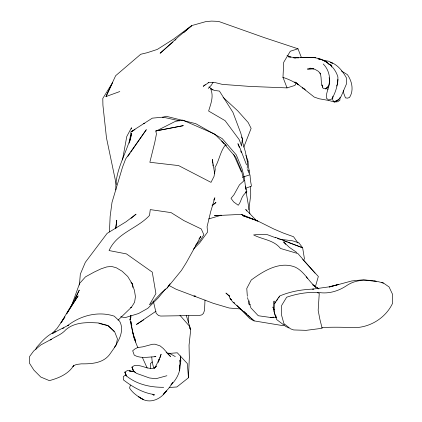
<?xml version="1.0" encoding="UTF-8"?>
<svg xmlns="http://www.w3.org/2000/svg" width="422" height="422" viewBox="0 0 422 422"><rect width="100%" height="100%" fill="white"/><g stroke="black" fill="none" stroke-linecap="round" stroke-linejoin="round"><path stroke-width="0.63" d="M247.176 168.325L247.883 160.524L245.947 155.37M169.18 387.475L176.85 386.979L188.465 377.764L189.325 357.613L189.045 345.18L190.723 329.666L186.229 315.318M109.446 231.915L110.126 216.565L111.999 202.423L122.554 167.075L125.677 158.909L146.313 129.696L130.831 152.047M205.002 300.1L204.528 310.27L203.451 313.435L201.785 314.875L199.574 315.429L160.729 316.052L158.566 315.566L156.161 313.272L153.455 301.667M188.349 322.318L188.792 315.751M337.932 79.32L337.632 83.656L336.624 86.035M79.415 285.035L80.322 274.168L85.35 262.299L107.114 233.382L126.03 221.787L136.069 214.149L131.068 218.385M115.797 228.65L116.752 220.247L115.649 228.497M248.832 209.845L250.726 194.969L250.652 186.55M332.879 96.195L332.663 99.988L334.213 101.876L336.519 101.148L338.428 99.771L341.176 96.321L346.488 83.878L346.467 77.965C342.738 71.334 337.795 64.577 330.268 62.129L332.42 63.247L328.68 61.222L323.041 60.304M249.159 173.062L249.328 171.891L248.743 170.166M130.704 315.339L130.039 319.871L133.827 337.589L135.678 341.952L134.644 337.563M129.248 143.163L131.042 131.743L152.321 118.155L163.013 117.147L179.672 120.877M249.165 300.907L248.653 304.025L250.457 304.774M122.491 159.943L126.779 136.496L131.474 127.739L131.195 129M130.081 140.932L131.617 133.357C127.228 152.416 114.847 169.734 115.871 189.921M130.952 315.498L130.039 319.871L131.078 316.774M179.566 366.765L180.769 361.19L180.605 356.157M35.902 349.374L36.276 347.786C41.857 341.377 47.681 334.472 55.947 331.55L54.749 332.167L68.665 325.125L67.552 325.715C80.486 315.456 98.257 310.898 114.188 316.131L119.537 321.105C124.564 329.761 119.389 340.148 114.293 347.454M242.629 139.566L241.769 143.011L241.706 146.096L239.216 139.65L225.111 120.66L208.626 111.044C210.8 103.664 214.075 96.279 210.541 88.641L214.476 90.45L219.44 91.073L232.939 112.352L240.751 133.088L242.629 139.566L241.532 136.992M158.355 362.129L161.109 354.211L159.875 357.956M158.324 362.102L159.184 359.043L156.546 364.75L154.325 368.411L156.462 366.09L153.677 368.206C146.977 369.545 141.001 364.302 134.286 365.579L132.033 367.108L132.513 369.234L133.473 370.938L136.454 373.349L149.493 377.975L155.934 378.724L166.89 375.728M130.366 385.191L129.554 388.05C132.788 393.241 138.2 396.664 143.39 399.671C151.994 403.395 161.647 398.262 166.379 390.899L163.172 394.57L168.8 388.24L172.809 382.596L170.994 384.943C177.572 378.428 181.782 369.566 179.535 360.156M315.281 287.039L318.341 276.484L302.711 259.44M71.65 305.454L79.6 283.42L85.497 276.853L94.127 272.106L101.132 268.793L106.829 266.91L111.545 266.451L116.293 267.759L122.106 271.204L127.708 276.452L131.817 283.194L134.407 290.299L135.441 296.629L134.602 302.215L131.569 307.089L118.049 320.192M243.779 147.146L251.127 128.383L248.168 122.522L237.718 110.822L223.09 97.324M119.795 91.542L105.969 96.569L115.649 75.707L140.716 54.269L147.157 52.724L157.285 49.432L173.31 39.272L191.794 25.568L205.82 21.617L211.517 21.1L218.496 21.38L264.562 37.722L297.974 48.778L301.445 57.587M75.095 299.003L79.273 290.104L72.98 302.695L60.953 322.851L64.951 316.875L57.118 328.311L52.196 333.47M105.969 96.569L112.59 82.606L102.794 98.442L102.926 105.242L106.465 137.804L116.282 184.62M213.706 200.112L214.877 197.765L210.731 211.512L207.086 226.667L207.534 232.137L199.759 242.766L193.387 249.144M213.047 82.279L211.417 85.112L208.246 88.425M296.56 82.691L294.894 85.444L287.039 87.897L249.908 86.426L222.273 84.374L215.436 82.659L208.078 82.68M73.871 365.167C68.807 373.897 58.758 378.123 49.353 380.623L40.749 377.025L33.881 370.105L29.429 363.147L29.609 356.506L33.681 350.967L40.802 344.948L51.352 339.288L50.234 339.942C55.409 336.471 61.591 334.641 65.795 329.772C74.72 321.912 87.38 322.303 98.521 322.967L108.132 325.578L114.594 331.634L117.437 338.85L116.155 345.149L110.506 353.256C104.044 363.163 92.117 363.98 81.388 363.843C78.487 364.313 74.979 364.128 72.885 366.56L73.154 366.175M274.69 303.582L275.74 302.052M276.436 301.034L277.834 298.992M278.536 297.969L279.58 296.439M127.882 156.309L130.092 153.112M195.539 245.272L200.376 240.245L203.858 234.764L201.294 228.977L183.902 220.606L171.1 212.619L150.269 209.607L149.525 215.42C137.234 228.729 116.915 232.802 109.071 250.557L126.468 253.912L152.273 272.137L155.903 293.585L149.457 304.832L151.145 303.729L161.441 292.731L167.043 288.073L170.05 283.763M199.005 238.926L200.877 236.325L186.397 262.516L181.465 270.402L167.043 288.073M165.445 288.98L158.408 297.695L147.858 308.303L138.543 313.53L125.107 317.645L120.697 316.774M326.464 88.145L325.652 88.889L323.073 88.309L321.997 84.964L322.746 87.154C320.261 82.817 322.086 77.442 319.945 72.932M326.871 87.771L328.448 86.341C331.022 78.729 329.039 69.677 323.21 63.975M172.988 42.01L160.117 53.262L178.459 36.714L191.794 25.568L183.876 32.494M174.966 40.28L175.958 39.415M212.013 205.825L216.001 202.481L212.873 204.844M152.374 361.912L150.353 363.574L150.744 368.638M205.234 84.711L203.193 86.315L208.632 82.654M126.03 374.773L123.303 376.545L123.314 379.805C132.376 386.821 143.158 393.225 154.737 394.591M143.633 319.902L136.464 324.46L156.045 311.204M135.003 129.591L131.042 131.743L133.41 130.662M130.445 307.696L131.569 307.089M156.42 130.925L175.309 121.394L182.684 120.096L214.661 134.038L226.282 145.616L225.411 144.962C220.242 151.53 219.229 160.381 214.972 167.56L215.252 169.391L214.028 176.412L211.011 182.362L178.622 165.588L149.847 162.275L154.758 142.52L156.446 133.964L155.781 130.962L183.211 125.672L155.781 130.962M52.207 333.723L53.942 332.911M62.356 328.632L63.986 327.894M284.386 324.798L282.608 325.594L254.113 320.889L249.755 318.526L236.927 305.422M251.412 186.223L245.625 188.217M143.549 123.704L144.799 123.293M162.285 117.474L166.031 116.229L195.771 123.678L222.246 138.643L236.283 154.858L242.064 168.9L244.232 177.293L245.92 189.847M297.974 48.778L290.278 51.257L283.721 62.282L282.983 77.337L287.039 87.897M208.711 218.934L221.292 215.204L219.424 215.336M242.302 177.319L249.929 174.771L247.434 169.517M247.434 297.61L250.911 307.907L258.269 315.74L270.565 317.471L273.72 317.133M168.341 353.504L177.287 352.787L187.336 363.569L188.465 377.764M313.841 68.607L307.406 69.055L313.688 68.833M218.185 215.426L214.45 215.689L241.247 214.376L257.172 220.701L273.688 228.94L283.315 233.049L293.548 236.731L298.027 243.035M321.775 327.546C332.04 327.066 342.337 327.129 352.602 327.657C369.118 328.189 385.581 318.304 392.571 303.302L392.571 294.35L389.058 286.944L383.529 283.088L381.741 282.661M288.706 56.733L295.949 57.835L293.796 57.803C305.248 57.408 317.893 55.583 327.799 62.635L325.404 61.554M301.656 57.619L300.38 57.629L315.714 57.545L304.853 57.603M270.565 317.471L276.141 317.455M293.796 57.803L298.823 57.861M244.449 180.358L239.427 184.883L233.967 194.753L231.008 198.335L233.635 201.895L238.245 205.25C240.825 202.365 241.126 198.203 243.425 195.18L246.569 191.635M163.662 387.291C150.121 387.47 136.021 384.231 125.598 375.227L124.954 372.109L127.497 370.416L132.661 371.634L129.211 370.848L133.199 371.444L135.494 372.389M288.353 56.907L290.98 57.081L287.034 55.482M383.529 283.088C371.281 279.385 357.292 278.177 346.256 285.884C339.066 290.605 330.7 293.401 322.039 292.847C310.149 291.444 297.964 293.364 286.665 297.209L281.648 305.449L281.585 315.26L283.901 323.595L290.452 328.785L293.654 329.946L306.177 330.342L322.15 328.279L319.86 319.211L318.167 310.328L319.269 293.306L317.381 292.699M279.918 239.221L292.72 240.846L298.976 242.924L302.643 247.783L304.526 259.345M311.726 68.417L309.869 68.174L314.891 69.308L318.425 71.323L320.578 73.966M240.74 308.962L229.209 308.023L213.305 303.318L176.159 289.286L168.731 285.33M98.912 323.363L107.325 325.536M374.446 280.941L376.234 281.374M374.393 281.295L363.453 279.77L351.721 280.962L329.244 287.039L338.47 284.481L328.332 286.965L312.655 289.144L313.499 289.075C301.915 289.513 290.331 291.444 279.622 296.033L274.342 303.603L274.136 311.779L276.663 319.57L285.789 326.459L288.854 327.963M282.856 77.379C288.521 79.072 293.733 81.799 298.834 84.833L294.814 81.995L305.422 89.944M154.784 356.347L155.929 356.68C148.739 356.796 140.927 358.953 134.243 355.124L132.682 350.729L135.035 348.899L137.598 347.57L142.926 346.821L152.511 344.262L155.006 344.204L160.059 345.876L163.272 348.456L170.546 356.543L166.126 352.222M319.649 59.291L317.993 58.748C327.366 60.636 335.263 67.8 337.906 77.004C338.054 84.68 335.675 92.413 331.813 99.006L328.569 100.009L326.285 97.999C326.037 91.395 330.431 85.576 329.645 78.961L329.065 77.785M257.172 220.701L242.84 215.695L257.172 220.701L257.984 221.455M282.967 240.508L287.271 242.096M288.5 242.555L302.643 247.783L275.424 237.296M275.687 237.792L267.305 234.648L257.093 234.585L253.611 234.927C262.51 239.627 273.841 239.902 280.482 248.463L297.943 253.596L315.018 273.129M277.486 238.467L279.28 239.142M322.988 60.415L325.853 61.496L328.981 64.476M325.594 88.298L327.984 89.232M241.247 214.376L245.361 216.317M318.958 288.875L316.89 287.83L318.584 288.833M130.947 282.719L132.677 283.674L132.814 287.461M175.32 356.601L168.853 353.014M341.387 70.97L347.411 74.652C352.043 81.188 354.053 90.413 349.5 97.514L347.496 98.147L345.454 97.878L343.55 92.74L343.492 90.208M304.631 89.147L302.458 87.765L314.284 97.107L319.19 98.774L328.902 100.489L334.293 101.982L337.468 101.786L339.8 100.404L340.143 97.503M318.737 288.69L312.765 284.792L315.73 287.203M296.882 252.546L289.402 247.392L283.568 241.927L285.752 244.317M209.011 86.937L212.957 90.023M329.582 64.439L331.244 65.748M229.42 295.959L225.939 293.063L229.315 296.128M315.862 287.208C308.292 281.073 304.178 271.246 294.999 267.047C279.427 260.975 263.449 271.04 251.232 280.029L246.77 288.463L247.339 296.302M107.937 325.694L114.035 331.291L113.85 331.017M231.493 299.752L230.053 298.407L228.898 295.347M244.006 311.447L246.896 314.142M247.856 315.044L250.262 317.291M251.227 318.188L254.113 320.889L232.87 302.094L230.053 298.407L231.425 299.81M233.719 302.147L234.632 303.086M256.94 221.033L245.715 209.433L246.854 211.021M152.785 394.201L154.083 395.678M221.645 140.969L224.203 143.918M225.058 144.899L235.729 157.174L241.548 171.063L243.969 180.611M179.946 315.271L189.214 325.921L190.723 329.666M189.547 328.142L190.333 329.16M306.404 276.816L307.401 278.509M273.962 309.199L272.87 307.068L274.152 309.869M137.941 347.691C133.911 339.378 132.329 330.262 130.788 321.258L131.828 325.647M142.409 357.508L147.183 368.079M233.709 154.568L241.284 171.733M276.109 317.84C273.804 312.612 272.723 306.604 274.068 301.028L274.089 302.284M246.532 164.886L240.06 148.201L237.913 143.665L239.311 147.31M240.709 150.96L241.41 152.78M275.677 315.234L276.257 317.043M330.837 64.429L331.666 67.029M132.387 331.244L135.678 341.952M246.838 191.509L245.372 186.134M242.028 140.22L245.44 152.004L247.292 161.473M153.666 368.016L152.184 361.944L151.762 357.007M249.275 171.047L248.4 166.247L248.046 161.357M251.406 185.754L250.462 180.574L250.046 175.22M249.919 213.854L246.021 191.551M214.692 173.806L212.35 159.379L212.741 163.309M212.867 164.617L212.999 165.93M180.463 356.611L180.769 361.19L180.426 355.962M246.005 191.704L246.063 192.938M328.448 86.341L328.174 87.048L325.652 88.889L328.448 86.341M70.775 307.153L66.555 313.963L78.112 295.864L70.775 307.153M338.428 99.771L334.213 101.876L338.428 99.771M195.228 296.059L193.941 296.144L195.228 296.065M143.39 399.671L138.685 396.822L143.39 399.671M133.473 370.938L132.033 367.108L133.473 370.938M126.352 375.902L124.954 372.109L126.352 375.902M179.603 366.57L179.593 365.183L179.608 370.453L179.603 366.57"/></g></svg>
